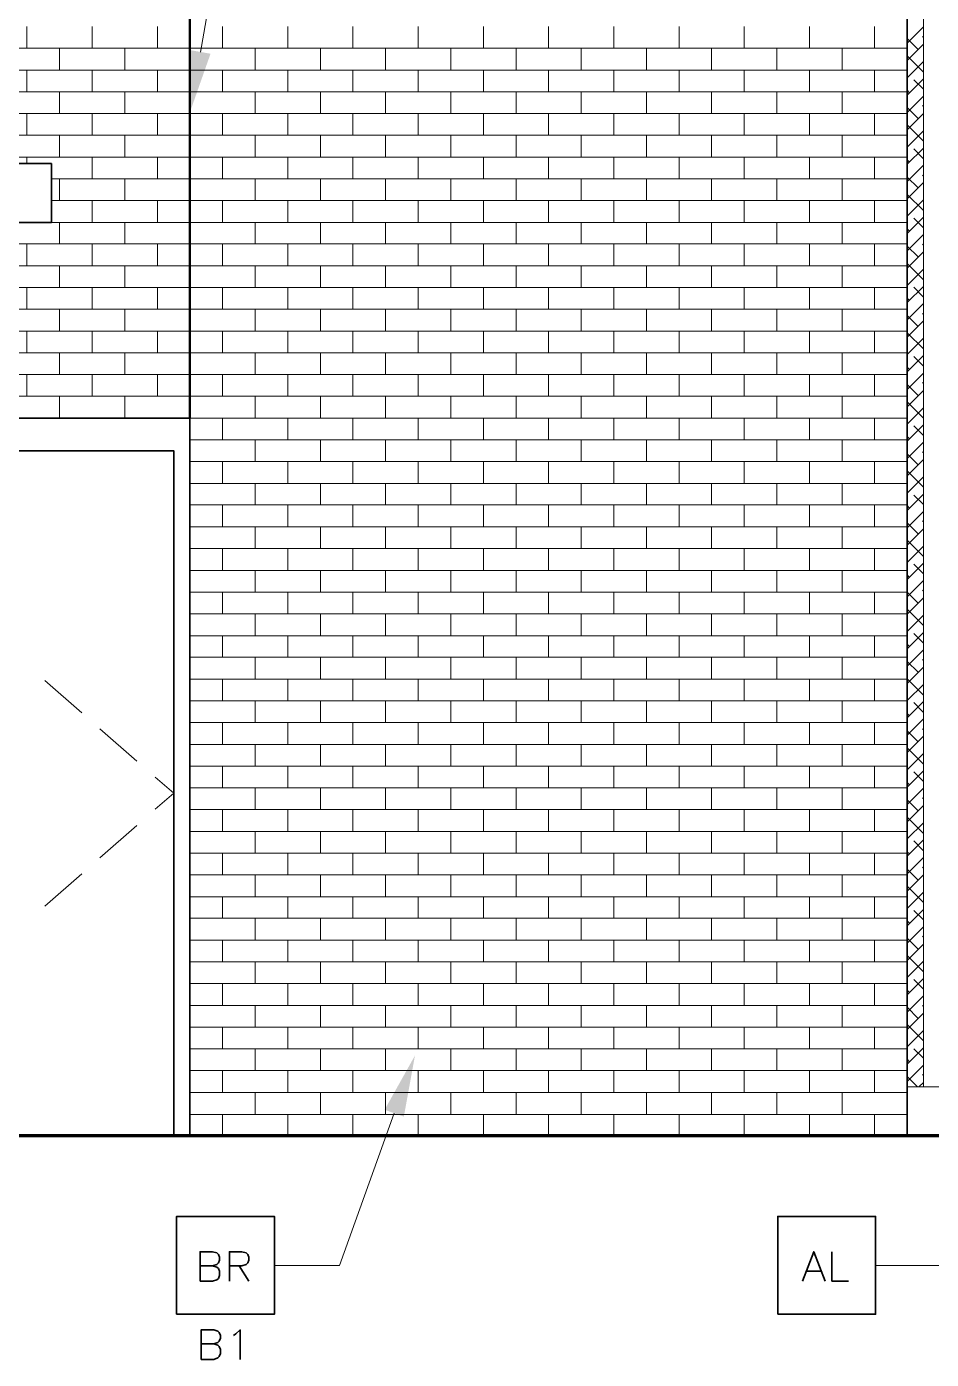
# Model space of a CAD drawing. Header units: inches. Extents: x 5 to 516, y -193 to 129.
# Drawn here: x 123.13 to 132.38, y -100.57 to -86.95 of the extents above; entities that cross this region are included whole.
import ezdxf

# ---------------------------------------------------------------- set-up
doc = ezdxf.new("R2010")
doc.units = ezdxf.units.IN
doc.header["$MEASUREMENT"] = 0
doc.layers.add('PDF4_Geometry', color=7, linetype='Continuous')
doc.layers.add('PDF4_Solid Fills', color=7, linetype='Continuous')

msp = doc.modelspace()

# ---------------------------------------------------------------- linework, layer by layer
at = {"layer": 'PDF4_Geometry', "lineweight": 15}
for points in [[(124.9054239, -87.20965), (126.7487574, -76.6796496), (127.3887575, -76.6796496)], [(123.1320914, -87.1696516), (123.1320914, -86.9496516)], [(123.7987581, -87.1696516), (123.7987581, -86.9496516)], [(124.4654248, -87.1696516), (124.4654248, -86.9496516)], [(125.1320915, -87.1696516), (125.1320915, -86.9496516)], [(125.7987583, -87.1696516), (125.7987583, -86.9496516)], [(126.465425, -87.1696516), (126.465425, -86.9496516)], [(127.1320917, -87.1696516), (127.1320917, -86.9496516)], [(127.7987584, -87.1696516), (127.7987584, -86.9496516)], [(128.4654251, -87.1696516), (128.4654251, -86.9496516)], [(129.1320919, -87.1696516), (129.1320919, -86.9496516)], [(129.7987586, -87.1696516), (129.7987586, -86.9496516)], [(130.4654253, -87.1696516), (130.4654253, -86.9496516)], [(131.132092, -87.1696516), (131.132092, -86.9496516)], [(131.7987587, -87.1696516), (131.7987587, -86.9496516)], [(107.4654268, -87.1696495), (117.1320943, -87.1696495), (124.7987616, -87.1696495), (132.1320955, -87.1696495)], [(123.4654247, -87.3929827), (123.4654247, -87.1696493)], [(124.1320915, -87.3929827), (124.1320915, -87.1696493)], [(124.7987582, -87.3929827), (124.7987582, -87.1696493)], [(125.4654249, -87.3929827), (125.4654249, -87.1696493)], [(126.1320916, -87.3929827), (126.1320916, -87.1696493)], [(126.7987583, -87.3929827), (126.7987583, -87.1696493)], [(127.4654251, -87.3929827), (127.4654251, -87.1696493)], [(128.1320918, -87.3929827), (128.1320918, -87.1696493)], [(128.7987585, -87.3929827), (128.7987585, -87.1696493)], [(129.4654252, -87.3929827), (129.4654252, -87.1696493)], [(130.1320919, -87.3929827), (130.1320919, -87.1696493)], [(130.7987587, -87.3929827), (130.7987587, -87.1696493)], [(131.4654254, -87.3929827), (131.4654254, -87.1696493)], [(107.4654268, -87.3929827), (117.1320943, -87.3929827), (124.7987616, -87.3929827), (132.1320955, -87.3929827)], [(123.1320914, -87.6163171), (123.1320914, -87.3929838)], [(123.7987581, -87.6163171), (123.7987581, -87.3929838)], [(124.4654248, -87.6163171), (124.4654248, -87.3929838)], [(125.1320915, -87.6163171), (125.1320915, -87.3929838)], [(125.7987583, -87.6163171), (125.7987583, -87.3929838)], [(126.465425, -87.6163171), (126.465425, -87.3929838)], [(127.1320917, -87.6163171), (127.1320917, -87.3929838)], [(127.7987584, -87.6163171), (127.7987584, -87.3929838)], [(128.4654251, -87.6163171), (128.4654251, -87.3929838)], [(129.1320919, -87.6163171), (129.1320919, -87.3929838)], [(129.7987586, -87.6163171), (129.7987586, -87.3929838)], [(130.4654253, -87.6163171), (130.4654253, -87.3929838)], [(131.132092, -87.6163171), (131.132092, -87.3929838)], [(131.7987587, -87.6163171), (131.7987587, -87.3929838)], [(107.4654268, -87.6163162), (117.1320943, -87.6163162), (124.7987616, -87.6163162), (132.1320955, -87.6163162)], [(123.4654247, -87.8363183), (123.4654247, -87.6163183)], [(124.1320915, -87.8363183), (124.1320915, -87.6163183)], [(124.7987582, -87.8363183), (124.7987582, -87.6163183)], [(125.4654249, -87.8363183), (125.4654249, -87.6163183)], [(126.1320916, -87.8363183), (126.1320916, -87.6163183)], [(126.7987583, -87.8363183), (126.7987583, -87.6163183)], [(127.4654251, -87.8363183), (127.4654251, -87.6163183)], [(128.1320918, -87.8363183), (128.1320918, -87.6163183)], [(128.7987585, -87.8363183), (128.7987585, -87.6163183)], [(129.4654252, -87.8363183), (129.4654252, -87.6163183)], [(130.1320919, -87.8363183), (130.1320919, -87.6163183)], [(130.7987587, -87.8363183), (130.7987587, -87.6163183)], [(131.4654254, -87.8363183), (131.4654254, -87.6163183)], [(107.4654268, -87.8363158), (117.1320943, -87.8363158), (124.7987616, -87.8363158), (132.1320955, -87.8363158)], [(123.1320914, -88.0596494), (123.1320914, -87.836316)], [(123.7987581, -88.0596494), (123.7987581, -87.836316)], [(124.4654248, -88.0596494), (124.4654248, -87.836316)], [(125.1320915, -88.0596494), (125.1320915, -87.836316)], [(125.7987583, -88.0596494), (125.7987583, -87.836316)], [(126.465425, -88.0596494), (126.465425, -87.836316)], [(127.1320917, -88.0596494), (127.1320917, -87.836316)], [(127.7987584, -88.0596494), (127.7987584, -87.836316)], [(128.4654251, -88.0596494), (128.4654251, -87.836316)], [(129.1320919, -88.0596494), (129.1320919, -87.836316)], [(129.7987586, -88.0596494), (129.7987586, -87.836316)], [(130.4654253, -88.0596494), (130.4654253, -87.836316)], [(131.132092, -88.0596494), (131.132092, -87.836316)], [(131.7987587, -88.0596494), (131.7987587, -87.836316)], [(107.4654268, -88.0596494), (117.1320943, -88.0596494), (124.7987616, -88.0596494), (132.1320955, -88.0596494)], [(123.4654247, -88.2829838), (123.4654247, -88.0596505)], [(124.1320915, -88.2829838), (124.1320915, -88.0596505)], [(124.7987582, -88.2829838), (124.7987582, -88.0596505)], [(125.4654249, -88.2829838), (125.4654249, -88.0596505)], [(126.1320916, -88.2829838), (126.1320916, -88.0596505)], [(126.7987583, -88.2829838), (126.7987583, -88.0596505)], [(127.4654251, -88.2829838), (127.4654251, -88.0596505)], [(128.1320918, -88.2829838), (128.1320918, -88.0596505)], [(128.7987585, -88.2829838), (128.7987585, -88.0596505)], [(129.4654252, -88.2829838), (129.4654252, -88.0596505)], [(130.1320919, -88.2829838), (130.1320919, -88.0596505)], [(130.7987587, -88.2829838), (130.7987587, -88.0596505)], [(131.4654254, -88.2829838), (131.4654254, -88.0596505)], [(107.4654268, -88.282983), (117.1320943, -88.282983), (124.7987616, -88.282983), (132.1320955, -88.282983)], [(123.1320914, -88.346318), (123.1320914, -88.2829846)], [(123.7987581, -88.5029851), (123.7987581, -88.2829851)], [(124.4654248, -88.5029851), (124.4654248, -88.2829851)], [(125.1320915, -88.5029851), (125.1320915, -88.2829851)], [(125.7987583, -88.5029851), (125.7987583, -88.2829851)], [(126.465425, -88.5029851), (126.465425, -88.2829851)], [(127.1320917, -88.5029851), (127.1320917, -88.2829851)], [(127.7987584, -88.5029851), (127.7987584, -88.2829851)], [(128.4654251, -88.5029851), (128.4654251, -88.2829851)], [(129.1320919, -88.5029851), (129.1320919, -88.2829851)], [(129.7987586, -88.5029851), (129.7987586, -88.2829851)], [(130.4654253, -88.5029851), (130.4654253, -88.2829851)], [(131.132092, -88.5029851), (131.132092, -88.2829851)], [(131.7987587, -88.5029851), (131.7987587, -88.2829851)], [(123.3820948, -88.5029825), (124.7987616, -88.5029825), (132.1320955, -88.5029825)], [(123.4654247, -88.7263161), (123.4654247, -88.5029828)], [(124.1320915, -88.7263161), (124.1320915, -88.5029828)], [(124.7987582, -88.7263161), (124.7987582, -88.5029828)], [(125.4654249, -88.7263161), (125.4654249, -88.5029828)], [(126.1320916, -88.7263161), (126.1320916, -88.5029828)], [(126.7987583, -88.7263161), (126.7987583, -88.5029828)], [(127.4654251, -88.7263161), (127.4654251, -88.5029828)], [(128.1320918, -88.7263161), (128.1320918, -88.5029828)], [(128.7987585, -88.7263161), (128.7987585, -88.5029828)], [(129.4654252, -88.7263161), (129.4654252, -88.5029828)], [(130.1320919, -88.7263161), (130.1320919, -88.5029828)], [(130.7987587, -88.7263161), (130.7987587, -88.5029828)], [(131.4654254, -88.7263161), (131.4654254, -88.5029828)], [(123.3820948, -88.7263161), (124.7987616, -88.7263161), (132.1320955, -88.7263161)], [(123.7987581, -88.9496506), (123.7987581, -88.7263172)], [(124.4654248, -88.9496506), (124.4654248, -88.7263172)], [(125.1320915, -88.9496506), (125.1320915, -88.7263172)], [(125.7987583, -88.9496506), (125.7987583, -88.7263172)], [(126.465425, -88.9496506), (126.465425, -88.7263172)], [(127.1320917, -88.9496506), (127.1320917, -88.7263172)], [(127.7987584, -88.9496506), (127.7987584, -88.7263172)], [(128.4654251, -88.9496506), (128.4654251, -88.7263172)], [(129.1320919, -88.9496506), (129.1320919, -88.7263172)], [(129.7987586, -88.9496506), (129.7987586, -88.7263172)], [(130.4654253, -88.9496506), (130.4654253, -88.7263172)], [(131.132092, -88.9496506), (131.132092, -88.7263172)], [(131.7987587, -88.9496506), (131.7987587, -88.7263172)], [(123.3820948, -88.9496497), (124.7987616, -88.9496497), (132.1320955, -88.9496497)], [(123.4654247, -89.1696518), (123.4654247, -88.9496518)], [(124.1320915, -89.1696518), (124.1320915, -88.9496518)], [(124.7987582, -89.1696518), (124.7987582, -88.9496518)], [(125.4654249, -89.1696518), (125.4654249, -88.9496518)], [(126.1320916, -89.1696518), (126.1320916, -88.9496518)], [(126.7987583, -89.1696518), (126.7987583, -88.9496518)], [(127.4654251, -89.1696518), (127.4654251, -88.9496518)], [(128.1320918, -89.1696518), (128.1320918, -88.9496518)], [(128.7987585, -89.1696518), (128.7987585, -88.9496518)], [(129.4654252, -89.1696518), (129.4654252, -88.9496518)], [(130.1320919, -89.1696518), (130.1320919, -88.9496518)], [(130.7987587, -89.1696518), (130.7987587, -88.9496518)], [(131.4654254, -89.1696518), (131.4654254, -88.9496518)], [(107.4654268, -89.1696493), (117.1320943, -89.1696493), (124.7987616, -89.1696493), (132.1320955, -89.1696493)], [(123.1320914, -89.3929828), (123.1320914, -89.1696495)], [(123.7987581, -89.3929828), (123.7987581, -89.1696495)], [(124.4654248, -89.3929828), (124.4654248, -89.1696495)], [(125.1320915, -89.3929828), (125.1320915, -89.1696495)], [(125.7987583, -89.3929828), (125.7987583, -89.1696495)], [(126.465425, -89.3929828), (126.465425, -89.1696495)], [(127.1320917, -89.3929828), (127.1320917, -89.1696495)], [(127.7987584, -89.3929828), (127.7987584, -89.1696495)], [(128.4654251, -89.3929828), (128.4654251, -89.1696495)], [(129.1320919, -89.3929828), (129.1320919, -89.1696495)], [(129.7987586, -89.3929828), (129.7987586, -89.1696495)], [(130.4654253, -89.3929828), (130.4654253, -89.1696495)], [(131.132092, -89.3929828), (131.132092, -89.1696495)], [(131.7987587, -89.3929828), (131.7987587, -89.1696495)], [(107.4654268, -89.3929828), (117.1320943, -89.3929828), (124.7987616, -89.3929828), (132.1320955, -89.3929828)], [(123.4654247, -89.6163173), (123.4654247, -89.3929839)], [(124.1320915, -89.6163173), (124.1320915, -89.3929839)], [(124.7987582, -89.6163173), (124.7987582, -89.3929839)], [(125.4654249, -89.6163173), (125.4654249, -89.3929839)], [(126.1320916, -89.6163173), (126.1320916, -89.3929839)], [(126.7987583, -89.6163173), (126.7987583, -89.3929839)], [(127.4654251, -89.6163173), (127.4654251, -89.3929839)], [(128.1320918, -89.6163173), (128.1320918, -89.3929839)], [(128.7987585, -89.6163173), (128.7987585, -89.3929839)], [(129.4654252, -89.6163173), (129.4654252, -89.3929839)], [(130.1320919, -89.6163173), (130.1320919, -89.3929839)], [(130.7987587, -89.6163173), (130.7987587, -89.3929839)], [(131.4654254, -89.6163173), (131.4654254, -89.3929839)], [(107.4654268, -89.6163164), (117.1320943, -89.6163164), (124.7987616, -89.6163164), (132.1320955, -89.6163164)], [(123.1320914, -89.8363185), (123.1320914, -89.6163185)], [(123.7987581, -89.8363185), (123.7987581, -89.6163185)], [(124.4654248, -89.8363185), (124.4654248, -89.6163185)], [(125.1320915, -89.8363185), (125.1320915, -89.6163185)], [(125.7987583, -89.8363185), (125.7987583, -89.6163185)], [(126.465425, -89.8363185), (126.465425, -89.6163185)], [(127.1320917, -89.8363185), (127.1320917, -89.6163185)], [(127.7987584, -89.8363185), (127.7987584, -89.6163185)], [(128.4654251, -89.8363185), (128.4654251, -89.6163185)], [(129.1320919, -89.8363185), (129.1320919, -89.6163185)], [(129.7987586, -89.8363185), (129.7987586, -89.6163185)], [(130.4654253, -89.8363185), (130.4654253, -89.6163185)], [(131.132092, -89.8363185), (131.132092, -89.6163185)], [(131.7987587, -89.8363185), (131.7987587, -89.6163185)], [(107.4654268, -89.836316), (117.1320943, -89.836316), (124.7987616, -89.836316), (132.1320955, -89.836316)], [(123.4654247, -90.0596496), (123.4654247, -89.8363162)], [(124.1320915, -90.0596496), (124.1320915, -89.8363162)], [(124.7987582, -90.0596496), (124.7987582, -89.8363162)], [(125.4654249, -90.0596496), (125.4654249, -89.8363162)], [(126.1320916, -90.0596496), (126.1320916, -89.8363162)], [(126.7987583, -90.0596496), (126.7987583, -89.8363162)], [(127.4654251, -90.0596496), (127.4654251, -89.8363162)], [(128.1320918, -90.0596496), (128.1320918, -89.8363162)], [(128.7987585, -90.0596496), (128.7987585, -89.8363162)], [(129.4654252, -90.0596496), (129.4654252, -89.8363162)], [(130.1320919, -90.0596496), (130.1320919, -89.8363162)], [(130.7987587, -90.0596496), (130.7987587, -89.8363162)], [(131.4654254, -90.0596496), (131.4654254, -89.8363162)], [(107.4654268, -90.0596496), (117.1320943, -90.0596496), (124.7987616, -90.0596496), (132.1320955, -90.0596496)], [(123.1320914, -90.282984), (123.1320914, -90.0596506)], [(123.7987581, -90.282984), (123.7987581, -90.0596506)], [(124.4654248, -90.282984), (124.4654248, -90.0596506)], [(125.1320915, -90.282984), (125.1320915, -90.0596506)], [(125.7987583, -90.282984), (125.7987583, -90.0596506)], [(126.465425, -90.282984), (126.465425, -90.0596506)], [(127.1320917, -90.282984), (127.1320917, -90.0596506)], [(127.7987584, -90.282984), (127.7987584, -90.0596506)], [(128.4654251, -90.282984), (128.4654251, -90.0596506)], [(129.1320919, -90.282984), (129.1320919, -90.0596506)], [(129.7987586, -90.282984), (129.7987586, -90.0596506)], [(130.4654253, -90.282984), (130.4654253, -90.0596506)], [(131.132092, -90.282984), (131.132092, -90.0596506)], [(131.7987587, -90.282984), (131.7987587, -90.0596506)], [(107.4654268, -90.2829831), (117.1320943, -90.2829831), (124.7987616, -90.2829831), (132.1320955, -90.2829831)], [(123.4654247, -90.5029852), (123.4654247, -90.2829852)], [(124.1320915, -90.5029852), (124.1320915, -90.2829852)], [(124.7987582, -90.5029852), (124.7987582, -90.2829852)], [(125.4654249, -90.5029852), (125.4654249, -90.2829852)], [(126.1320916, -90.5029852), (126.1320916, -90.2829852)], [(126.7987583, -90.5029852), (126.7987583, -90.2829852)], [(127.4654251, -90.5029852), (127.4654251, -90.2829852)], [(128.1320918, -90.5029852), (128.1320918, -90.2829852)], [(128.7987585, -90.5029852), (128.7987585, -90.2829852)], [(129.4654252, -90.5029852), (129.4654252, -90.2829852)], [(130.1320919, -90.5029852), (130.1320919, -90.2829852)], [(130.7987587, -90.5029852), (130.7987587, -90.2829852)], [(131.4654254, -90.5029852), (131.4654254, -90.2829852)], [(107.4654268, -90.5029827), (117.1320943, -90.5029827), (124.7987616, -90.5029827), (132.1320955, -90.5029827)], [(123.1320914, -90.7263163), (123.1320914, -90.5029829)], [(123.7987581, -90.7263163), (123.7987581, -90.5029829)], [(124.4654248, -90.7263163), (124.4654248, -90.5029829)], [(125.1320915, -90.7263163), (125.1320915, -90.5029829)], [(125.7987583, -90.7263163), (125.7987583, -90.5029829)], [(126.465425, -90.7263163), (126.465425, -90.5029829)], [(127.1320917, -90.7263163), (127.1320917, -90.5029829)], [(127.7987584, -90.7263163), (127.7987584, -90.5029829)], [(128.4654251, -90.7263163), (128.4654251, -90.5029829)], [(129.1320919, -90.7263163), (129.1320919, -90.5029829)], [(129.7987586, -90.7263163), (129.7987586, -90.5029829)], [(130.4654253, -90.7263163), (130.4654253, -90.5029829)], [(131.132092, -90.7263163), (131.132092, -90.5029829)], [(131.7987587, -90.7263163), (131.7987587, -90.5029829)], [(107.4654268, -90.7263163), (117.1320943, -90.7263163), (124.7987616, -90.7263163), (132.1320955, -90.7263163)], [(123.4654247, -90.9496507), (123.4654247, -90.7263174)], [(124.1320915, -90.9496507), (124.1320915, -90.7263174)], [(124.7987582, -90.9496507), (124.7987582, -90.7263174)], [(125.4654249, -90.9496507), (125.4654249, -90.7263174)], [(126.1320916, -90.9496507), (126.1320916, -90.7263174)], [(126.7987583, -90.9496507), (126.7987583, -90.7263174)], [(127.4654251, -90.9496507), (127.4654251, -90.7263174)], [(128.1320918, -90.9496507), (128.1320918, -90.7263174)], [(128.7987585, -90.9496507), (128.7987585, -90.7263174)], [(129.4654252, -90.9496507), (129.4654252, -90.7263174)], [(130.1320919, -90.9496507), (130.1320919, -90.7263174)], [(130.7987587, -90.9496507), (130.7987587, -90.7263174)], [(131.4654254, -90.9496507), (131.4654254, -90.7263174)], [(107.4654268, -90.9496498), (117.1320943, -90.9496498), (124.7987616, -90.9496498), (132.1320955, -90.9496498)], [(123.1320914, -90.9496507), (123.1320914, -90.9463174)], [(123.7987581, -90.9496507), (123.7987581, -90.9463174)], [(124.4654248, -90.9496507), (124.4654248, -90.9463174)], [(125.1320915, -91.1696519), (125.1320915, -90.9496519)], [(125.7987583, -91.1696519), (125.7987583, -90.9496519)], [(126.465425, -91.1696519), (126.465425, -90.9496519)], [(127.1320917, -91.1696519), (127.1320917, -90.9496519)], [(127.7987584, -91.1696519), (127.7987584, -90.9496519)], [(128.4654251, -91.1696519), (128.4654251, -90.9496519)], [(129.1320919, -91.1696519), (129.1320919, -90.9496519)], [(129.7987586, -91.1696519), (129.7987586, -90.9496519)], [(130.4654253, -91.1696519), (130.4654253, -90.9496519)], [(131.132092, -91.1696519), (131.132092, -90.9496519)], [(131.7987587, -91.1696519), (131.7987587, -90.9496519)], [(124.7987616, -91.1696494), (132.1320955, -91.1696494)], [(125.4654249, -91.392983), (125.4654249, -91.1696496)], [(126.1320916, -91.392983), (126.1320916, -91.1696496)], [(126.7987583, -91.392983), (126.7987583, -91.1696496)], [(127.4654251, -91.392983), (127.4654251, -91.1696496)], [(128.1320918, -91.392983), (128.1320918, -91.1696496)], [(128.7987585, -91.392983), (128.7987585, -91.1696496)], [(129.4654252, -91.392983), (129.4654252, -91.1696496)], [(130.1320919, -91.392983), (130.1320919, -91.1696496)], [(130.7987587, -91.392983), (130.7987587, -91.1696496)], [(131.4654254, -91.392983), (131.4654254, -91.1696496)], [(124.7987616, -91.392983), (132.1320955, -91.392983)], [(125.1320915, -91.6163174), (125.1320915, -91.3929841)], [(125.7987583, -91.6163174), (125.7987583, -91.3929841)], [(126.465425, -91.6163174), (126.465425, -91.3929841)], [(127.1320917, -91.6163174), (127.1320917, -91.3929841)], [(127.7987584, -91.6163174), (127.7987584, -91.3929841)], [(128.4654251, -91.6163174), (128.4654251, -91.3929841)], [(129.1320919, -91.6163174), (129.1320919, -91.3929841)], [(129.7987586, -91.6163174), (129.7987586, -91.3929841)], [(130.4654253, -91.6163174), (130.4654253, -91.3929841)], [(131.132092, -91.6163174), (131.132092, -91.3929841)], [(131.7987587, -91.6163174), (131.7987587, -91.3929841)], [(124.7987616, -91.6163166), (132.1320955, -91.6163166)], [(125.4654249, -91.8363187), (125.4654249, -91.6163187)], [(126.1320916, -91.8363187), (126.1320916, -91.6163187)], [(126.7987583, -91.8363187), (126.7987583, -91.6163187)], [(127.4654251, -91.8363187), (127.4654251, -91.6163187)], [(128.1320918, -91.8363187), (128.1320918, -91.6163187)], [(128.7987585, -91.8363187), (128.7987585, -91.6163187)], [(129.4654252, -91.8363187), (129.4654252, -91.6163187)], [(130.1320919, -91.8363187), (130.1320919, -91.6163187)], [(130.7987587, -91.8363187), (130.7987587, -91.6163187)], [(131.4654254, -91.8363187), (131.4654254, -91.6163187)], [(124.7987616, -91.8363161), (132.1320955, -91.8363161)], [(125.1320915, -92.0596497), (125.1320915, -91.8363164)], [(125.7987583, -92.0596497), (125.7987583, -91.8363164)], [(126.465425, -92.0596497), (126.465425, -91.8363164)], [(127.1320917, -92.0596497), (127.1320917, -91.8363164)], [(127.7987584, -92.0596497), (127.7987584, -91.8363164)], [(128.4654251, -92.0596497), (128.4654251, -91.8363164)], [(129.1320919, -92.0596497), (129.1320919, -91.8363164)], [(129.7987586, -92.0596497), (129.7987586, -91.8363164)], [(130.4654253, -92.0596497), (130.4654253, -91.8363164)], [(131.132092, -92.0596497), (131.132092, -91.8363164)], [(131.7987587, -92.0596497), (131.7987587, -91.8363164)], [(124.7987616, -92.0596497), (132.1320955, -92.0596497)], [(125.4654249, -92.2829842), (125.4654249, -92.0596508)], [(126.1320916, -92.2829842), (126.1320916, -92.0596508)], [(126.7987583, -92.2829842), (126.7987583, -92.0596508)], [(127.4654251, -92.2829842), (127.4654251, -92.0596508)], [(128.1320918, -92.2829842), (128.1320918, -92.0596508)], [(128.7987585, -92.2829842), (128.7987585, -92.0596508)], [(129.4654252, -92.2829842), (129.4654252, -92.0596508)], [(130.1320919, -92.2829842), (130.1320919, -92.0596508)], [(130.7987587, -92.2829842), (130.7987587, -92.0596508)], [(131.4654254, -92.2829842), (131.4654254, -92.0596508)], [(124.7987616, -92.2829833), (132.1320955, -92.2829833)], [(125.1320915, -92.5063186), (125.1320915, -92.2829852)], [(125.7987583, -92.5063186), (125.7987583, -92.2829852)], [(126.465425, -92.5063186), (126.465425, -92.2829852)], [(127.1320917, -92.5063186), (127.1320917, -92.2829852)], [(127.7987584, -92.5063186), (127.7987584, -92.2829852)], [(128.4654251, -92.5063186), (128.4654251, -92.2829852)], [(129.1320919, -92.5063186), (129.1320919, -92.2829852)], [(129.7987586, -92.5063186), (129.7987586, -92.2829852)], [(130.4654253, -92.5063186), (130.4654253, -92.2829852)], [(131.132092, -92.5063186), (131.132092, -92.2829852)], [(131.7987587, -92.5063186), (131.7987587, -92.2829852)], [(124.7987616, -92.506316), (132.1320955, -92.506316)], [(125.4654249, -92.7263164), (125.4654249, -92.5063164)], [(126.1320916, -92.7263164), (126.1320916, -92.5063164)], [(126.7987583, -92.7263164), (126.7987583, -92.5063164)], [(127.4654251, -92.7263164), (127.4654251, -92.5063164)], [(128.1320918, -92.7263164), (128.1320918, -92.5063164)], [(128.7987585, -92.7263164), (128.7987585, -92.5063164)], [(129.4654252, -92.7263164), (129.4654252, -92.5063164)], [(130.1320919, -92.7263164), (130.1320919, -92.5063164)], [(130.7987587, -92.7263164), (130.7987587, -92.5063164)], [(131.4654254, -92.7263164), (131.4654254, -92.5063164)], [(124.7987616, -92.7263164), (132.1320955, -92.7263164)], [(125.1320915, -92.9496509), (125.1320915, -92.7263175)], [(125.7987583, -92.9496509), (125.7987583, -92.7263175)], [(126.465425, -92.9496509), (126.465425, -92.7263175)], [(127.1320917, -92.9496509), (127.1320917, -92.7263175)], [(127.7987584, -92.9496509), (127.7987584, -92.7263175)], [(128.4654251, -92.9496509), (128.4654251, -92.7263175)], [(129.1320919, -92.9496509), (129.1320919, -92.7263175)], [(129.7987586, -92.9496509), (129.7987586, -92.7263175)], [(130.4654253, -92.9496509), (130.4654253, -92.7263175)], [(131.132092, -92.9496509), (131.132092, -92.7263175)], [(131.7987587, -92.9496509), (131.7987587, -92.7263175)], [(124.7987616, -92.94965), (132.1320955, -92.94965)], [(125.4654249, -93.1729853), (125.4654249, -92.949652)], [(126.1320916, -93.1729853), (126.1320916, -92.949652)], [(126.7987583, -93.1729853), (126.7987583, -92.949652)], [(127.4654251, -93.1729853), (127.4654251, -92.949652)], [(128.1320918, -93.1729853), (128.1320918, -92.949652)], [(128.7987585, -93.1729853), (128.7987585, -92.949652)], [(129.4654252, -93.1729853), (129.4654252, -92.949652)], [(130.1320919, -93.1729853), (130.1320919, -92.949652)], [(130.7987587, -93.1729853), (130.7987587, -92.949652)], [(131.4654254, -93.1729853), (131.4654254, -92.949652)], [(124.7987616, -93.1729827), (132.1320955, -93.1729827)], [(125.1320915, -93.3929832), (125.1320915, -93.1729831)], [(125.7987583, -93.3929832), (125.7987583, -93.1729831)], [(126.465425, -93.3929832), (126.465425, -93.1729831)], [(127.1320917, -93.3929832), (127.1320917, -93.1729831)], [(127.7987584, -93.3929832), (127.7987584, -93.1729831)], [(128.4654251, -93.3929832), (128.4654251, -93.1729831)], [(129.1320919, -93.3929832), (129.1320919, -93.1729831)], [(129.7987586, -93.3929832), (129.7987586, -93.1729831)], [(130.4654253, -93.3929832), (130.4654253, -93.1729831)], [(131.132092, -93.3929832), (131.132092, -93.1729831)], [(131.7987587, -93.3929832), (131.7987587, -93.1729831)], [(124.7987616, -93.3929832), (132.1320955, -93.3929832)], [(125.4654249, -93.6163176), (125.4654249, -93.3929842)], [(126.1320916, -93.6163176), (126.1320916, -93.3929842)], [(126.7987583, -93.6163176), (126.7987583, -93.3929842)], [(127.4654251, -93.6163176), (127.4654251, -93.3929842)], [(128.1320918, -93.6163176), (128.1320918, -93.3929842)], [(128.7987585, -93.6163176), (128.7987585, -93.3929842)], [(129.4654252, -93.6163176), (129.4654252, -93.3929842)], [(130.1320919, -93.6163176), (130.1320919, -93.3929842)], [(130.7987587, -93.6163176), (130.7987587, -93.3929842)], [(131.4654254, -93.6163176), (131.4654254, -93.3929842)], [(123.315424, -93.6296504), (123.6920907, -93.9596504)], [(124.7987616, -93.6163167), (132.1320955, -93.6163167)], [(125.1320915, -93.839652), (125.1320915, -93.6163187)], [(125.7987583, -93.839652), (125.7987583, -93.6163187)], [(126.465425, -93.839652), (126.465425, -93.6163187)], [(127.1320917, -93.839652), (127.1320917, -93.6163187)], [(127.7987584, -93.839652), (127.7987584, -93.6163187)], [(128.4654251, -93.839652), (128.4654251, -93.6163187)], [(129.1320919, -93.839652), (129.1320919, -93.6163187)], [(129.7987586, -93.839652), (129.7987586, -93.6163187)], [(130.4654253, -93.839652), (130.4654253, -93.6163187)], [(131.132092, -93.839652), (131.132092, -93.6163187)], [(131.7987587, -93.839652), (131.7987587, -93.6163187)], [(124.7987616, -93.8396495), (132.1320955, -93.8396495)], [(125.4654249, -94.0596499), (125.4654249, -93.8396499)], [(126.1320916, -94.0596499), (126.1320916, -93.8396499)], [(126.7987583, -94.0596499), (126.7987583, -93.8396499)], [(127.4654251, -94.0596499), (127.4654251, -93.8396499)], [(128.1320918, -94.0596499), (128.1320918, -93.8396499)], [(128.7987585, -94.0596499), (128.7987585, -93.8396499)], [(129.4654252, -94.0596499), (129.4654252, -93.8396499)], [(130.1320919, -94.0596499), (130.1320919, -93.8396499)], [(130.7987587, -94.0596499), (130.7987587, -93.8396499)], [(131.4654254, -94.0596499), (131.4654254, -93.8396499)], [(124.7987616, -94.0596499), (132.1320955, -94.0596499)], [(125.1320915, -94.2829843), (125.1320915, -94.059651)], [(125.7987583, -94.2829843), (125.7987583, -94.059651)], [(126.465425, -94.2829843), (126.465425, -94.059651)], [(127.1320917, -94.2829843), (127.1320917, -94.059651)], [(127.7987584, -94.2829843), (127.7987584, -94.059651)], [(128.4654251, -94.2829843), (128.4654251, -94.059651)], [(129.1320919, -94.2829843), (129.1320919, -94.059651)], [(129.7987586, -94.2829843), (129.7987586, -94.059651)], [(130.4654253, -94.2829843), (130.4654253, -94.059651)], [(131.132092, -94.2829843), (131.132092, -94.059651)], [(131.7987587, -94.2829843), (131.7987587, -94.059651)], [(123.8787582, -94.122984), (124.2554249, -94.4529841)], [(124.7987616, -94.2829826), (132.1320955, -94.2829826)], [(125.4654249, -94.5063187), (125.4654249, -94.2829854)], [(126.1320916, -94.5063187), (126.1320916, -94.2829854)], [(126.7987583, -94.5063187), (126.7987583, -94.2829854)], [(127.4654251, -94.5063187), (127.4654251, -94.2829854)], [(128.1320918, -94.5063187), (128.1320918, -94.2829854)], [(128.7987585, -94.5063187), (128.7987585, -94.2829854)], [(129.4654252, -94.5063187), (129.4654252, -94.2829854)], [(130.1320919, -94.5063187), (130.1320919, -94.2829854)], [(130.7987587, -94.5063187), (130.7987587, -94.2829854)], [(131.4654254, -94.5063187), (131.4654254, -94.2829854)], [(124.4420907, -94.6196509), (124.6320908, -94.7829842), (124.4420907, -94.9463176)], [(124.7987616, -94.5063171), (132.1320955, -94.5063171)], [(125.1320915, -94.7263166), (125.1320915, -94.5063166)], [(125.7987583, -94.7263166), (125.7987583, -94.5063166)], [(126.465425, -94.7263166), (126.465425, -94.5063166)], [(127.1320917, -94.7263166), (127.1320917, -94.5063166)], [(127.7987584, -94.7263166), (127.7987584, -94.5063166)], [(128.4654251, -94.7263166), (128.4654251, -94.5063166)], [(129.1320919, -94.7263166), (129.1320919, -94.5063166)], [(129.7987586, -94.7263166), (129.7987586, -94.5063166)], [(130.4654253, -94.7263166), (130.4654253, -94.5063166)], [(131.132092, -94.7263166), (131.132092, -94.5063166)], [(131.7987587, -94.7263166), (131.7987587, -94.5063166)], [(124.7987616, -94.7263166), (132.1320955, -94.7263166)], [(125.4654249, -94.949651), (125.4654249, -94.7263177)], [(126.1320916, -94.949651), (126.1320916, -94.7263177)], [(126.7987583, -94.949651), (126.7987583, -94.7263177)], [(127.4654251, -94.949651), (127.4654251, -94.7263177)], [(128.1320918, -94.949651), (128.1320918, -94.7263177)], [(128.7987585, -94.949651), (128.7987585, -94.7263177)], [(129.4654252, -94.949651), (129.4654252, -94.7263177)], [(130.1320919, -94.949651), (130.1320919, -94.7263177)], [(130.7987587, -94.949651), (130.7987587, -94.7263177)], [(131.4654254, -94.949651), (131.4654254, -94.7263177)], [(124.7987616, -94.9496493), (132.1320955, -94.9496493)], [(125.1320915, -95.1729855), (125.1320915, -94.9496521)], [(125.7987583, -95.1729855), (125.7987583, -94.9496521)], [(126.465425, -95.1729855), (126.465425, -94.9496521)], [(127.1320917, -95.1729855), (127.1320917, -94.9496521)], [(127.7987584, -95.1729855), (127.7987584, -94.9496521)], [(128.4654251, -95.1729855), (128.4654251, -94.9496521)], [(129.1320919, -95.1729855), (129.1320919, -94.9496521)], [(129.7987586, -95.1729855), (129.7987586, -94.9496521)], [(130.4654253, -95.1729855), (130.4654253, -94.9496521)], [(131.132092, -95.1729855), (131.132092, -94.9496521)], [(131.7987587, -95.1729855), (131.7987587, -94.9496521)], [(124.2554232, -95.1129845), (123.8787565, -95.4429845)], [(124.7987616, -95.1729838), (132.1320955, -95.1729838)], [(125.4654249, -95.3929833), (125.4654249, -95.1729833)], [(126.1320916, -95.3929833), (126.1320916, -95.1729833)], [(126.7987583, -95.3929833), (126.7987583, -95.1729833)], [(127.4654251, -95.3929833), (127.4654251, -95.1729833)], [(128.1320918, -95.3929833), (128.1320918, -95.1729833)], [(128.7987585, -95.3929833), (128.7987585, -95.1729833)], [(129.4654252, -95.3929833), (129.4654252, -95.1729833)], [(130.1320919, -95.3929833), (130.1320919, -95.1729833)], [(130.7987587, -95.3929833), (130.7987587, -95.1729833)], [(131.4654254, -95.3929833), (131.4654254, -95.1729833)], [(124.7987616, -95.3929833), (132.1320955, -95.3929833)], [(125.1320915, -95.6163178), (125.1320915, -95.3929844)], [(125.7987583, -95.6163178), (125.7987583, -95.3929844)], [(126.465425, -95.6163178), (126.465425, -95.3929844)], [(127.1320917, -95.6163178), (127.1320917, -95.3929844)], [(127.7987584, -95.6163178), (127.7987584, -95.3929844)], [(128.4654251, -95.6163178), (128.4654251, -95.3929844)], [(129.1320919, -95.6163178), (129.1320919, -95.3929844)], [(129.7987586, -95.6163178), (129.7987586, -95.3929844)], [(130.4654253, -95.6163178), (130.4654253, -95.3929844)], [(131.132092, -95.6163178), (131.132092, -95.3929844)], [(131.7987587, -95.6163178), (131.7987587, -95.3929844)], [(123.6920907, -95.6063182), (123.315424, -95.9363182)], [(124.7987616, -95.6163161), (132.1320955, -95.6163161)], [(125.4654249, -95.8396522), (125.4654249, -95.6163188)], [(126.1320916, -95.8396522), (126.1320916, -95.6163188)], [(126.7987583, -95.8396522), (126.7987583, -95.6163188)], [(127.4654251, -95.8396522), (127.4654251, -95.6163188)], [(128.1320918, -95.8396522), (128.1320918, -95.6163188)], [(128.7987585, -95.8396522), (128.7987585, -95.6163188)], [(129.4654252, -95.8396522), (129.4654252, -95.6163188)], [(130.1320919, -95.8396522), (130.1320919, -95.6163188)], [(130.7987587, -95.8396522), (130.7987587, -95.6163188)], [(131.4654254, -95.8396522), (131.4654254, -95.6163188)], [(124.7987616, -95.8396505), (132.1320955, -95.8396505)], [(125.1320915, -96.05965), (125.1320915, -95.83965)], [(125.7987583, -96.05965), (125.7987583, -95.83965)], [(126.465425, -96.05965), (126.465425, -95.83965)], [(127.1320917, -96.05965), (127.1320917, -95.83965)], [(127.7987584, -96.05965), (127.7987584, -95.83965)], [(128.4654251, -96.05965), (128.4654251, -95.83965)], [(129.1320919, -96.05965), (129.1320919, -95.83965)], [(129.7987586, -96.05965), (129.7987586, -95.83965)], [(130.4654253, -96.05965), (130.4654253, -95.83965)], [(131.132092, -96.05965), (131.132092, -95.83965)], [(131.7987587, -96.05965), (131.7987587, -95.83965)], [(124.7987616, -96.05965), (132.1320955, -96.05965)], [(125.4654249, -96.2829845), (125.4654249, -96.0596511)], [(126.1320916, -96.2829845), (126.1320916, -96.0596511)], [(126.7987583, -96.2829845), (126.7987583, -96.0596511)], [(127.4654251, -96.2829845), (127.4654251, -96.0596511)], [(128.1320918, -96.2829845), (128.1320918, -96.0596511)], [(128.7987585, -96.2829845), (128.7987585, -96.0596511)], [(129.4654252, -96.2829845), (129.4654252, -96.0596511)], [(130.1320919, -96.2829845), (130.1320919, -96.0596511)], [(130.7987587, -96.2829845), (130.7987587, -96.0596511)], [(131.4654254, -96.2829845), (131.4654254, -96.0596511)], [(132.8220912, -96.0063189), (132.4754245, -99.6063193), (131.8087578, -99.6063193)], [(124.7987616, -96.2829828), (132.1320955, -96.2829828)], [(125.1320915, -96.5063189), (125.1320915, -96.2829856)], [(125.7987583, -96.5063189), (125.7987583, -96.2829856)], [(126.465425, -96.5063189), (126.465425, -96.2829856)], [(127.1320917, -96.5063189), (127.1320917, -96.2829856)], [(127.7987584, -96.5063189), (127.7987584, -96.2829856)], [(128.4654251, -96.5063189), (128.4654251, -96.2829856)], [(129.1320919, -96.5063189), (129.1320919, -96.2829856)], [(129.7987586, -96.5063189), (129.7987586, -96.2829856)], [(130.4654253, -96.5063189), (130.4654253, -96.2829856)], [(131.132092, -96.5063189), (131.132092, -96.2829856)], [(131.7987587, -96.5063189), (131.7987587, -96.2829856)], [(124.7987616, -96.5063172), (132.1320955, -96.5063172)], [(125.4654249, -96.7263168), (125.4654249, -96.5063167)], [(126.1320916, -96.7263168), (126.1320916, -96.5063167)], [(126.7987583, -96.7263168), (126.7987583, -96.5063167)], [(127.4654251, -96.7263168), (127.4654251, -96.5063167)], [(128.1320918, -96.7263168), (128.1320918, -96.5063167)], [(128.7987585, -96.7263168), (128.7987585, -96.5063167)], [(129.4654252, -96.7263168), (129.4654252, -96.5063167)], [(130.1320919, -96.7263168), (130.1320919, -96.5063167)], [(130.7987587, -96.7263168), (130.7987587, -96.5063167)], [(131.4654254, -96.7263168), (131.4654254, -96.5063167)], [(124.7987616, -96.7263168), (132.1320955, -96.7263168)], [(125.1320915, -96.9496512), (125.1320915, -96.7263178)], [(125.7987583, -96.9496512), (125.7987583, -96.7263178)], [(126.465425, -96.9496512), (126.465425, -96.7263178)], [(127.1320917, -96.9496512), (127.1320917, -96.7263178)], [(127.7987584, -96.9496512), (127.7987584, -96.7263178)], [(128.4654251, -96.9496512), (128.4654251, -96.7263178)], [(129.1320919, -96.9496512), (129.1320919, -96.7263178)], [(129.7987586, -96.9496512), (129.7987586, -96.7263178)], [(130.4654253, -96.9496512), (130.4654253, -96.7263178)], [(131.132092, -96.9496512), (131.132092, -96.7263178)], [(131.7987587, -96.9496512), (131.7987587, -96.7263178)], [(124.7987616, -96.9496495), (132.1320955, -96.9496495)], [(125.4654249, -97.1729856), (125.4654249, -96.9496523)], [(126.1320916, -97.1729856), (126.1320916, -96.9496523)], [(126.7987583, -97.1729856), (126.7987583, -96.9496523)], [(127.4654251, -97.1729856), (127.4654251, -96.9496523)], [(128.1320918, -97.1729856), (128.1320918, -96.9496523)], [(128.7987585, -97.1729856), (128.7987585, -96.9496523)], [(129.4654252, -97.1729856), (129.4654252, -96.9496523)], [(130.1320919, -97.1729856), (130.1320919, -96.9496523)], [(130.7987587, -97.1729856), (130.7987587, -96.9496523)], [(131.4654254, -97.1729856), (131.4654254, -96.9496523)], [(124.7987616, -97.172984), (132.1320955, -97.172984)], [(125.1320915, -97.3929835), (125.1320915, -97.1729835)], [(125.7987583, -97.3929835), (125.7987583, -97.1729835)], [(126.465425, -97.3929835), (126.465425, -97.1729835)], [(127.1320917, -97.3929835), (127.1320917, -97.1729835)], [(127.7987584, -97.3929835), (127.7987584, -97.1729835)], [(128.4654251, -97.3929835), (128.4654251, -97.1729835)], [(129.1320919, -97.3929835), (129.1320919, -97.1729835)], [(129.7987586, -97.3929835), (129.7987586, -97.1729835)], [(130.4654253, -97.3929835), (130.4654253, -97.1729835)], [(131.132092, -97.3929835), (131.132092, -97.1729835)], [(131.7987587, -97.3929835), (131.7987587, -97.1729835)], [(124.7987616, -97.3929835), (132.1320955, -97.3929835)], [(125.4654249, -97.6163179), (125.4654249, -97.3929846)], [(126.1320916, -97.6163179), (126.1320916, -97.3929846)], [(126.7987583, -97.6163179), (126.7987583, -97.3929846)], [(127.4654251, -97.6163179), (127.4654251, -97.3929846)], [(128.1320918, -97.6163179), (128.1320918, -97.3929846)], [(128.7987585, -97.6163179), (128.7987585, -97.3929846)], [(129.4654252, -97.6163179), (129.4654252, -97.3929846)], [(130.1320919, -97.6163179), (130.1320919, -97.3929846)], [(130.7987587, -97.6163179), (130.7987587, -97.3929846)], [(131.4654254, -97.6163179), (131.4654254, -97.3929846)], [(124.7987616, -97.6163162), (132.1320955, -97.6163162)], [(125.1320915, -97.8396523), (125.1320915, -97.616319)], [(125.7987583, -97.8396523), (125.7987583, -97.616319)], [(126.465425, -97.8396523), (126.465425, -97.616319)], [(127.1320917, -97.8396523), (127.1320917, -97.616319)], [(127.7987584, -97.8396523), (127.7987584, -97.616319)], [(128.4654251, -97.8396523), (128.4654251, -97.616319)], [(129.1320919, -97.8396523), (129.1320919, -97.616319)], [(129.7987586, -97.8396523), (129.7987586, -97.616319)], [(130.4654253, -97.8396523), (130.4654253, -97.616319)], [(131.132092, -97.8396523), (131.132092, -97.616319)], [(131.7987587, -97.8396523), (131.7987587, -97.616319)], [(124.7987616, -97.8396507), (132.1320955, -97.8396507)], [(125.4654249, -98.0629834), (125.4654249, -97.83965)], [(126.1320916, -98.0629834), (126.1320916, -97.83965)], [(126.7987583, -98.0629834), (126.7987583, -97.83965)], [(127.4654251, -98.0629834), (127.4654251, -97.83965)], [(128.1320918, -98.0629834), (128.1320918, -97.83965)], [(128.7987585, -98.0629834), (128.7987585, -97.83965)], [(129.4654252, -98.0629834), (129.4654252, -97.83965)], [(130.1320919, -98.0629834), (130.1320919, -97.83965)], [(130.7987587, -98.0629834), (130.7987587, -97.83965)], [(131.4654254, -98.0629834), (131.4654254, -97.83965)], [(132.1320921, -97.7829846), (134.588759, -97.7829846)], [(124.7987616, -98.0629834), (132.1320955, -98.0629834)], [(125.1320915, -98.2829846), (125.1320915, -98.0629846)], [(126.8854249, -98.0496506), (126.3287582, -99.6063174), (125.6620914, -99.6063174)], [(125.7987583, -98.2829846), (125.7987583, -98.0629846)], [(126.465425, -98.2829846), (126.465425, -98.0629846)], [(127.1320917, -98.2829846), (127.1320917, -98.0629846)], [(127.7987584, -98.2829846), (127.7987584, -98.0629846)], [(128.4654251, -98.2829846), (128.4654251, -98.0629846)], [(129.1320919, -98.2829846), (129.1320919, -98.0629846)], [(129.7987586, -98.2829846), (129.7987586, -98.0629846)], [(130.4654253, -98.2829846), (130.4654253, -98.0629846)], [(131.132092, -98.2829846), (131.132092, -98.0629846)], [(131.7987587, -98.2829846), (131.7987587, -98.0629846)], [(125.4654249, -98.2829846), (125.4654249, -98.2796513)], [(127.4654251, -98.2829846), (127.4654251, -98.2796513)], [(128.1320918, -98.2829846), (128.1320918, -98.2796513)], [(130.1320919, -98.2829846), (130.1320919, -98.2796513)], [(130.7987587, -98.2829846), (130.7987587, -98.2796513)]]:
    msp.add_lwpolyline(points, dxfattribs=at)
at = {"layer": 'PDF4_Geometry', "lineweight": 50}
msp.add_lwpolyline([(124.7987582, -90.9496507), (124.7987582, -79.9696499)], dxfattribs=at)
at = {"layer": 'PDF4_Geometry', "lineweight": 35}
for points in [[(132.1320921, -98.2829846), (132.1320921, -79.969649)], [(120.4654245, -98.2829846), (120.4654245, -90.9496507), (124.7987582, -90.9496507), (124.7987582, -98.2829846)], [(120.6320912, -98.2829846), (120.6320912, -91.2829841), (124.6320915, -91.2829841), (124.6320915, -98.2829846)], [(124.9020907, -99.7663188), (124.9020907, -99.4663187), (125.0287574, -99.4663187), (125.0720907, -99.4796521), (125.0887574, -99.4963187), (125.1020907, -99.5229854), (125.1020907, -99.5529854), (125.0887574, -99.5796521), (125.0720907, -99.5963187), (125.0287574, -99.6096521), (124.9020907, -99.6096521)], [(125.2020921, -99.7663188), (125.2020921, -99.4663187), (125.3287588, -99.4663187), (125.3720921, -99.4796521), (125.3887588, -99.4963187), (125.4020921, -99.5229854), (125.4020921, -99.5529854), (125.3887588, -99.5796521), (125.3720921, -99.5963187), (125.3287588, -99.6096521), (125.2020921, -99.6096521)], [(131.0620915, -99.7663188), (131.1754248, -99.4663187), (131.2920915, -99.7663188)], [(131.3620928, -99.4663174), (131.3620928, -99.7663174), (131.5320929, -99.7663174)], [(125.028759, -99.6096517), (125.0720923, -99.622985), (125.088759, -99.6396517), (125.1020923, -99.6663183), (125.1020923, -99.7096517), (125.088759, -99.7396517), (125.0720923, -99.752985), (125.028759, -99.7663184), (124.9020923, -99.7663184)], [(125.3020914, -99.6096517), (125.4020914, -99.7663184)], [(131.1054247, -99.6663194), (131.2487581, -99.6663194)], [(124.9120903, -100.5663202), (124.9120903, -100.2663202), (125.0420903, -100.2663202), (125.0820903, -100.2796535), (125.098757, -100.2929868), (125.1120903, -100.3229868), (125.1120903, -100.3496535), (125.098757, -100.3796535), (125.0820903, -100.3929868), (125.0420903, -100.4063202), (124.9120903, -100.4063202)], [(125.2420905, -100.3229866), (125.2687571, -100.3063199), (125.3120905, -100.2663199), (125.3120905, -100.5663199)], [(125.0420918, -100.4063199), (125.0820918, -100.4229866), (125.0987585, -100.4363199), (125.1120918, -100.4663199), (125.1120918, -100.5063199), (125.0987585, -100.5363199), (125.0820918, -100.5496532), (125.0420918, -100.5663199), (124.9120918, -100.5663199)]]:
    msp.add_lwpolyline(points, dxfattribs=at)
at = {"layer": 'PDF4_Geometry', "lineweight": 15}
msp.add_lwpolyline([(132.2987588, -97.7829846), (132.2987588, -80.0329832), (132.1320921, -80.0329832), (132.1320921, -97.7829846)], close=True, dxfattribs=at)
at = {"layer": 'PDF4_Geometry', "color": 8, "lineweight": 15, "true_color": 0x808080}
for points in [[(132.1320921, -87.1196503), (132.2987588, -86.9529836)], [(132.2454242, -87.1829844), (132.1320909, -87.0696511)], [(132.1320921, -87.2963165), (132.2987588, -87.1296499)], [(132.2987588, -87.0596493), (132.2887588, -87.0496493)], [(132.2987588, -87.4129853), (132.1320921, -87.2463186)], [(132.1320921, -87.4729828), (132.2987588, -87.3063161)], [(132.1320921, -87.6496525), (132.2987588, -87.4829858)], [(132.2987588, -87.5896515), (132.1987588, -87.4929849)], [(132.1554245, -87.6263167), (132.1320911, -87.59965)], [(132.1320921, -87.8263154), (132.2987588, -87.6596487)], [(132.2454242, -87.8896495), (132.1320909, -87.7763162)], [(132.2987588, -87.7663178), (132.2887588, -87.7563178)], [(132.1320921, -88.002985), (132.2987588, -87.8363183)], [(132.2987588, -88.1196503), (132.1320921, -87.9529837)], [(132.1320921, -88.1796513), (132.2987588, -88.0129846)], [(132.1320921, -88.3563176), (132.2987588, -88.1896509)], [(132.2987588, -88.2996498), (132.1987588, -88.1996498)], [(132.1554245, -88.3329852), (132.1320911, -88.3096519)], [(132.1320921, -88.5329839), (132.2987588, -88.3663172)], [(132.2454242, -88.596318), (132.1320909, -88.486318)], [(132.2987588, -88.4763161), (132.2887588, -88.4663161)], [(132.1320921, -88.7096501), (132.2987588, -88.5429834)], [(132.2987588, -88.829652), (132.1320921, -88.6629854)], [(132.1320921, -88.8863164), (132.2987588, -88.7196497)], [(132.1320921, -89.0629827), (132.2987588, -88.896316)], [(132.2987588, -89.0063183), (132.1987588, -88.9063183)], [(132.1554245, -89.0396503), (132.1320911, -89.016317)], [(132.1320921, -89.2396523), (132.2987588, -89.0729857)], [(132.2987588, -89.1829846), (132.2887588, -89.1729846)], [(132.2454242, -89.3029831), (132.1320909, -89.1929831)], [(132.1320921, -89.4163186), (132.2987588, -89.2496519)], [(132.2987588, -89.5363171), (132.1320921, -89.3696504)], [(132.1320921, -89.5929849), (132.2987588, -89.4263182)], [(132.1554245, -89.7463188), (132.1320911, -89.7229854)], [(132.1320921, -89.7696512), (132.2987588, -89.6029845)], [(132.2987588, -89.7129834), (132.1987588, -89.6129834)], [(132.1320921, -89.9463174), (132.2987588, -89.7796508)], [(132.2454242, -90.0129848), (132.1320909, -89.8996514)], [(132.1320921, -90.1229837), (132.2987588, -89.956317)], [(132.2987588, -89.8896497), (132.2887588, -89.8796497)], [(132.2987588, -90.2429822), (132.1320921, -90.0763155)], [(132.1320921, -90.29965), (132.2987588, -90.1329833)], [(132.1320921, -90.4763163), (132.2987588, -90.3096496)], [(132.2987588, -90.4196519), (132.1987588, -90.3196519)], [(132.1554245, -90.4529839), (132.1320911, -90.4296505)], [(132.1320921, -90.6563191), (132.2987588, -90.4896524)], [(132.2454242, -90.7196499), (132.1320909, -90.6063165)], [(132.1320921, -90.8329854), (132.2987588, -90.6663187)], [(132.2987588, -90.5963182), (132.2887588, -90.5863182)], [(132.2987588, -90.9496507), (132.1320921, -90.782984)], [(132.1320921, -91.0096517), (132.2987588, -90.842985)], [(132.1320921, -91.1863179), (132.2987588, -91.0196513)], [(132.2987588, -91.126317), (132.1987588, -91.0296503)], [(132.1554245, -91.159649), (132.1320911, -91.1363156)], [(132.1320921, -91.3629842), (132.2987588, -91.1963175)], [(132.2454242, -91.4263184), (132.1320909, -91.312985)], [(132.2987588, -91.3029833), (132.2887588, -91.2929833)], [(132.1320921, -91.5396505), (132.2987588, -91.3729838)], [(132.2987588, -91.6563192), (132.1320921, -91.4896525)], [(132.1320921, -91.7163168), (132.2987588, -91.5496501)], [(132.1320921, -91.892983), (132.2987588, -91.7263164)], [(132.2987588, -91.8329855), (132.1987588, -91.7363188)], [(132.1554245, -91.8696506), (132.1320911, -91.842984)], [(132.1320921, -92.0696493), (132.2987588, -91.9029826)], [(132.2454242, -92.1329835), (132.1320909, -92.0196501)], [(132.2987588, -92.0096517), (132.2887588, -91.9996517)], [(132.1320921, -92.246319), (132.2987588, -92.0796523)], [(132.2987588, -92.3629843), (132.1320921, -92.1963176)], [(132.1320921, -92.4229852), (132.2987588, -92.2563186)], [(132.1320921, -92.5996515), (132.2987588, -92.4329848)], [(132.2987588, -92.5396506), (132.1987588, -92.4429839)], [(132.1554245, -92.5763157), (132.1320911, -92.5496491)], [(132.2454242, -92.8396519), (132.1320909, -92.7263186)], [(132.1320921, -92.7763178), (132.2987588, -92.6096511)], [(132.2987588, -92.7163168), (132.2887588, -92.7063168)], [(132.1320921, -92.9529841), (132.2987588, -92.7863174)], [(132.2987588, -93.0696494), (132.1320921, -92.9029827)], [(132.1320921, -93.1296503), (132.2987588, -92.9629837)], [(132.1554245, -93.2829842), (132.1320911, -93.2596509)], [(132.1320921, -93.3063166), (132.2987588, -93.1396499)], [(132.2987588, -93.2496523), (132.1987588, -93.1496522)], [(132.1320921, -93.4829863), (132.2987588, -93.3163196)], [(132.2454242, -93.546317), (132.1320909, -93.436317)], [(132.1320921, -93.6596492), (132.2987588, -93.4929825)], [(132.2987588, -93.4263185), (132.2887588, -93.4163185)], [(132.2987588, -93.7796511), (132.1320921, -93.6129844)], [(132.1320921, -93.8363188), (132.2987588, -93.6696521)], [(132.1320921, -94.0129851), (132.2987588, -93.8463184)], [(132.2987588, -93.9563173), (132.1987588, -93.8563173)], [(132.1554245, -93.9896527), (132.1320911, -93.9663194)], [(132.1320921, -94.1896514), (132.2987588, -94.0229847)], [(132.2454242, -94.2563187), (132.1320909, -94.1429854)], [(132.1320921, -94.3663177), (132.2987588, -94.199651)], [(132.2987588, -94.1329836), (132.2887588, -94.1229836)], [(132.2987588, -94.4863162), (132.1320921, -94.3196495)], [(132.1320921, -94.5429839), (132.2987588, -94.3763172)], [(132.1320921, -94.7196502), (132.2987588, -94.5529835)], [(132.2987588, -94.6629858), (132.1987588, -94.5629858)], [(132.1554245, -94.6963178), (132.1320911, -94.6729845)], [(132.1320921, -94.8963165), (132.2987588, -94.7296498)], [(132.2454242, -94.9629838), (132.1320909, -94.8496505)], [(132.1320921, -95.0729861), (132.2987588, -94.9063195)], [(132.2987588, -94.8396521), (132.2887588, -94.8296521)], [(132.2987588, -95.1929847), (132.1320921, -95.026318)], [(132.1320921, -95.2496524), (132.2987588, -95.0829857)], [(132.1320921, -95.4263187), (132.2987588, -95.259652)], [(132.2987588, -95.3696509), (132.1987588, -95.2696509)], [(132.1554245, -95.4029829), (132.1320911, -95.3796496)], [(132.1320921, -95.6063182), (132.2987588, -95.4396515)], [(132.2454242, -95.6696523), (132.1320909, -95.556319)], [(132.2987588, -95.5463172), (132.2887588, -95.5363172)], [(132.1320921, -95.7829844), (132.2987588, -95.6163178)], [(132.2987588, -95.8996531), (132.1320921, -95.7329865)], [(132.1320921, -95.9596507), (132.2987588, -95.792984)], [(132.1320921, -96.136317), (132.2987588, -95.9696503)], [(132.2987588, -96.076316), (132.1987588, -95.9796494)], [(132.1554245, -96.1096514), (132.1320911, -96.0863181)], [(132.2454242, -96.3763174), (132.1320909, -96.2629841)], [(132.1320921, -96.3129833), (132.2987588, -96.1463166)], [(132.2987588, -96.2529857), (132.2887588, -96.2429857)], [(132.1320921, -96.4896529), (132.2987588, -96.3229862)], [(132.2987588, -96.6063182), (132.1320921, -96.4396516)], [(132.1320921, -96.6663192), (132.2987588, -96.4996525)], [(132.1320921, -96.8429855), (132.2987588, -96.6763188)], [(132.1554245, -96.8196497), (132.1320911, -96.792983)], [(132.2987588, -96.7829845), (132.1987588, -96.6863178)], [(132.1320921, -97.0196517), (132.2987588, -96.8529851)], [(132.2987588, -96.9596508), (132.2887588, -96.9496508)], [(132.2454242, -97.0829859), (132.1320909, -96.9696525)], [(132.1320921, -97.196318), (132.2987588, -97.0296513)], [(132.2987588, -97.3129833), (132.1320921, -97.1463167)], [(132.1320921, -97.3729843), (132.2987588, -97.2063176)], [(132.1320921, -97.5496506), (132.2987588, -97.3829839)], [(132.2987588, -97.489653), (132.1987588, -97.3929863)], [(132.1554245, -97.5263182), (132.1320911, -97.4996515)], [(132.1320921, -97.7263168), (132.2987588, -97.5596502)], [(132.2354246, -97.7829846), (132.1320913, -97.6763179)], [(132.2520906, -97.7829846), (132.2987573, -97.7363179)], [(132.2987588, -97.6663193), (132.2887588, -97.6563193)]]:
    msp.add_lwpolyline(points, dxfattribs=at)
at = {"layer": 'PDF4_Geometry', "lineweight": 35}
for points in [[(123.3820914, -88.3463172), (123.3820914, -88.9496506), (121.8820913, -88.9496506), (121.8820913, -88.3463172)], [(124.6620903, -100.1063185), (124.6620903, -99.1063184), (125.6620904, -99.1063184), (125.6620904, -100.1063185)], [(130.8087583, -100.1063185), (130.8087583, -99.1063184), (131.8087583, -99.1063184), (131.8087583, -100.1063185)]]:
    msp.add_lwpolyline(points, close=True, dxfattribs=at)
at = {"layer": 'PDF4_Geometry', "lineweight": 80}
msp.add_lwpolyline([(135.9387585, -98.2829846), (23.8387468, -98.2829846)], dxfattribs=at)
at = {"layer": 'PDF4_Solid Fills', "lineweight": 15, "transparency": 33554559}
for points in [[(124.8020914, -87.1896508), (124.798758, -87.8229842), (125.0087581, -87.2263175)], [(126.7887587, -98.0163186), (127.0987588, -97.4629852), (126.9854254, -98.0863186)]]:
    msp.add_solid(points, dxfattribs=at)

doc.saveas('drawing.dxf')
